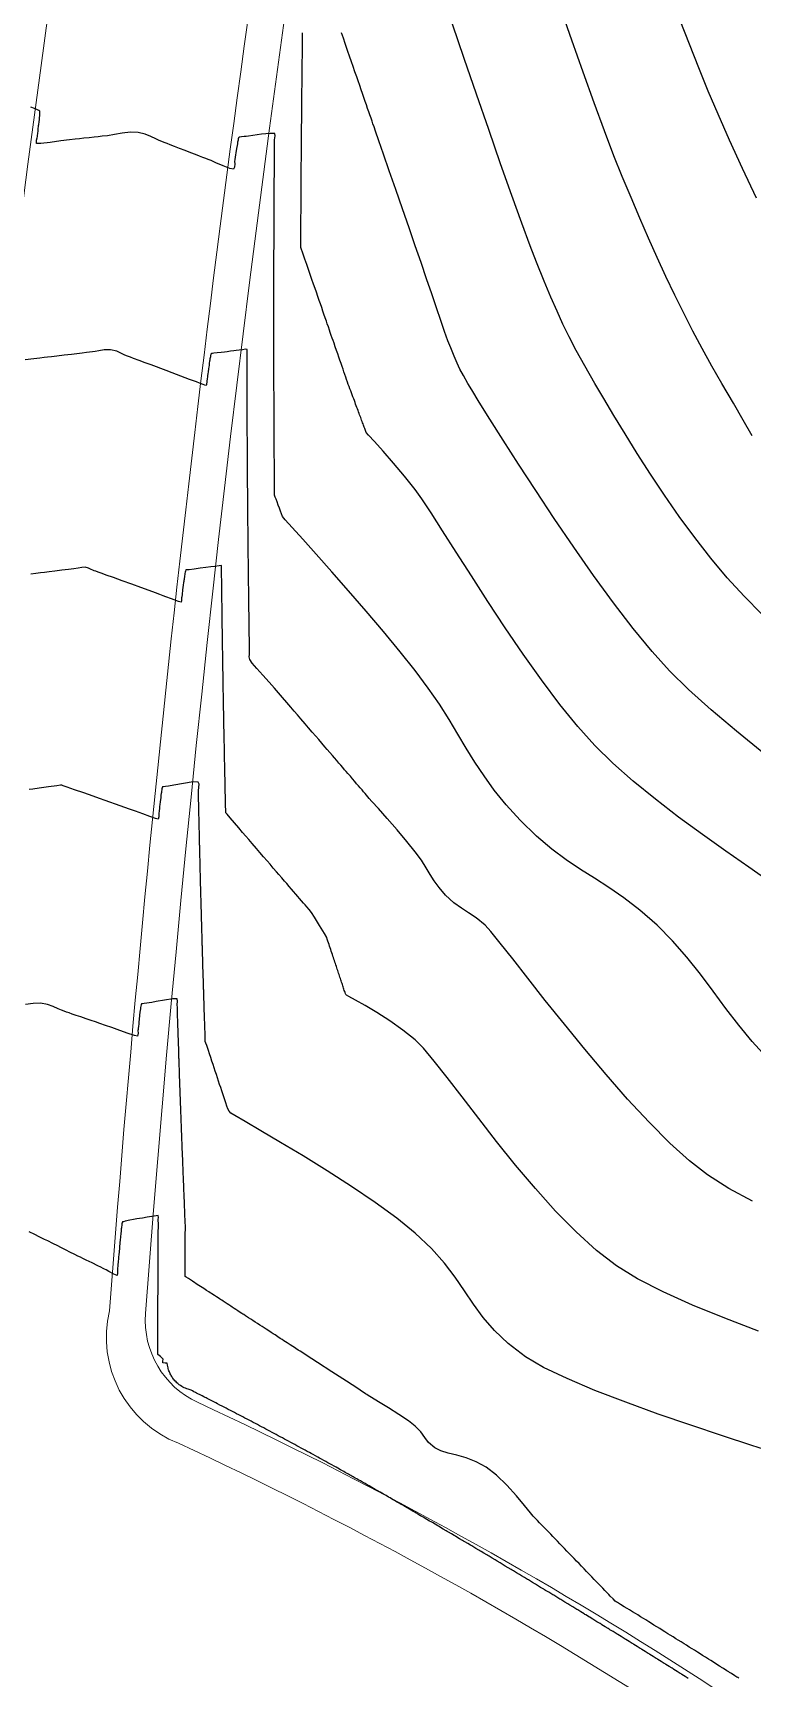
# Model space of a CAD drawing. Header units: millimetres. Extents: x 340454 to 342791, y 6993867 to 6995092.
# Drawn here: x 341823 to 341862.8, y 6994591.7 to 6994682.8 of the extents above; entities that cross this region are included whole.
import ezdxf

# ---------------------------------------------------------------- set-up
doc = ezdxf.new("R2010")
doc.units = ezdxf.units.MM
doc.header["$LTSCALE"] = 10
for name, color, linetype in [('T-HM-CURVA_INTERMEDIARIA', 45, 'Continuous'), ('T-HM-CURVA_MESTRA', 20, 'Continuous'), ('URB-Calçadas', 2, 'Continuous'), ('URB-Quadras', 3, 'Continuous')]:
    doc.layers.add(name, color=color, linetype=linetype)

msp = doc.modelspace()

# ---------------------------------------------------------------- linework, layer by layer
at = {"layer": 'T-HM-CURVA_INTERMEDIARIA', "color": 45, "linetype": 'Continuous', "lineweight": -3, "flags": 128}
for points, elevation in [([(341862.815, 6994660.488), (341862.315, 6994661.339), (341861.764, 6994662.293), (341861.13, 6994663.383), (341860.579, 6994664.341), (341860.045, 6994665.305), (341859.526, 6994666.279), (341859.02, 6994667.267), (341858.523, 6994668.271), (341858.034, 6994669.295), (341857.549, 6994670.344), (341857.067, 6994671.419), (341856.584, 6994672.524), (341856.098, 6994673.664), (341855.607, 6994674.84), (341855.149, 6994675.985), (341854.625, 6994677.361), (341854.05, 6994678.919), (341853.441, 6994680.607), (341852.815, 6994682.375), (341852.188, 6994684.174)], 701), ([(341863.796, 6994635.778), (341862.613, 6994636.598), (341861.351, 6994637.48), (341860.047, 6994638.41), (341858.734, 6994639.376), (341857.448, 6994640.364), (341856.223, 6994641.362), (341855.094, 6994642.354), (341854.095, 6994643.329), (341853.147, 6994644.388), (341852.157, 6994645.614), (341851.146, 6994646.963), (341850.13, 6994648.392), (341849.13, 6994649.857), (341848.165, 6994651.316), (341847.253, 6994652.725), (341846.412, 6994654.041), (341845.663, 6994655.221), (341845.023, 6994656.221), (341844.512, 6994656.998), (341844.149, 6994657.51), (341843.555, 6994658.247), (341842.943, 6994658.97), (341842.37, 6994659.625), (341841.89, 6994660.161), (341841.559, 6994660.523), (341841.433, 6994660.661), (341841.411, 6994660.716), (341841.391, 6994660.772), (341841.369, 6994660.83), (341841.347, 6994660.889), (341841.324, 6994660.95), (341841.301, 6994661.012), (341841.278, 6994661.075), (341841.254, 6994661.14), (341841.229, 6994661.207), (341841.204, 6994661.275), (341841.178, 6994661.344), (341841.151, 6994661.416), (341841.124, 6994661.488), (341841.096, 6994661.564), (341841.068, 6994661.64), (341841.038, 6994661.719), (341841.008, 6994661.8), (341840.977, 6994661.883), (341840.946, 6994661.968), (341840.913, 6994662.056), (341840.88, 6994662.145), (341840.845, 6994662.238), (341840.81, 6994662.332), (341840.773, 6994662.431), (341840.736, 6994662.531), (341840.697, 6994662.635), (341840.658, 6994662.741), (341840.617, 6994662.852), (341840.575, 6994662.964), (341840.531, 6994663.083), (341840.486, 6994663.202), (341840.439, 6994663.329), (341840.394, 6994663.456), (341840.347, 6994663.592), (341840.3, 6994663.727), (341840.25, 6994663.872), (341840.2, 6994664.016), (341840.146, 6994664.171), (341840.092, 6994664.325), (341840.035, 6994664.491), (341839.977, 6994664.659), (341839.916, 6994664.835), (341839.853, 6994665.016), (341839.787, 6994665.205), (341839.72, 6994665.4), (341839.649, 6994665.604), (341839.598, 6994665.753), (341839.554, 6994665.879), (341839.499, 6994666.037), (341839.443, 6994666.198), (341839.396, 6994666.335), (341839.336, 6994666.507), (341839.276, 6994666.682), (341839.224, 6994666.831), (341839.159, 6994667.019), (341839.092, 6994667.21), (341839.035, 6994667.374), (341838.964, 6994667.58), (341838.891, 6994667.79), (341838.829, 6994667.971), (341838.75, 6994668.197), (341838.67, 6994668.428), (341838.601, 6994668.629), (341838.514, 6994668.879), (341838.425, 6994669.135), (341838.348, 6994669.358), (341838.251, 6994669.637), (341838.137, 6994669.965), (341838.036, 6994670.257), (341837.957, 6994670.484), (341837.895, 6994670.655), (341837.842, 6994670.794), (341837.812, 6994670.903), (341837.807, 6994671.035), (341837.813, 6994671.169), (341837.814, 6994671.29), (341837.814, 6994671.456), (341837.815, 6994671.657), (341837.816, 6994671.832), (341837.816, 6994671.971), (341837.817, 6994672.146), (341837.818, 6994672.32), (341837.819, 6994672.459), (341837.819, 6994672.634), (341837.82, 6994672.856), (341837.821, 6994673.042), (341837.822, 6994673.122), (341837.822, 6994673.175), (341837.823, 6994673.288), (341837.824, 6994673.495), (341837.824, 6994673.61), (341837.825, 6994673.675), (341837.826, 6994673.885), (341837.827, 6994674.098), (341837.828, 6994674.175), (341837.829, 6994674.379), (341837.83, 6994674.585), (341837.831, 6994674.675), (341837.832, 6994674.873), (341837.834, 6994675.073), (341837.834, 6994675.124), (341837.834, 6994675.175), (341837.836, 6994675.367), (341837.837, 6994675.561), (341837.837, 6994675.618), (341837.838, 6994675.675), (341837.839, 6994675.86), (341837.841, 6994676.048), (341837.841, 6994676.112), (341837.842, 6994676.175), (341837.843, 6994676.354), (341837.844, 6994676.536), (341837.845, 6994676.605), (341837.846, 6994676.675), (341837.847, 6994676.847), (341837.849, 6994677.023), (341837.849, 6994677.099), (341837.85, 6994677.175), (341837.851, 6994677.341), (341837.853, 6994677.511), (341837.853, 6994677.593), (341837.854, 6994677.675), (341837.856, 6994677.834), (341837.857, 6994677.998), (341837.858, 6994678.087), (341837.859, 6994678.175), (341837.86, 6994678.328), (341837.862, 6994678.485), (341837.863, 6994678.58), (341837.864, 6994678.675), (341837.865, 6994678.821), (341837.867, 6994678.972), (341837.868, 6994679.074), (341837.869, 6994679.176), (341837.87, 6994679.315), (341837.872, 6994679.459), (341837.873, 6994679.568), (341837.874, 6994679.676), (341837.875, 6994679.808), (341837.877, 6994679.946), (341837.878, 6994680.061), (341837.879, 6994680.176), (341837.881, 6994680.301), (341837.882, 6994680.433), (341837.884, 6994680.555), (341837.885, 6994680.676), (341837.887, 6994680.798), (341837.888, 6994680.92), (341837.89, 6994681.051), (341837.891, 6994681.177), (341837.892, 6994681.292), (341837.894, 6994681.407), (341837.895, 6994681.545), (341837.897, 6994681.677), (341837.898, 6994681.785), (341837.9, 6994681.893), (341837.902, 6994682.038), (341837.903, 6994682.177), (341837.905, 6994682.279), (341837.906, 6994682.38), (341837.908, 6994682.543), (341837.91, 6994682.678), (341837.911, 6994682.734), (341837.911, 6994682.791)], 704), ([(341863.459, 6994642.898), (341861.939, 6994644.124), (341860.529, 6994645.313), (341859.276, 6994646.436), (341858.229, 6994647.463), (341857.259, 6994648.542), (341856.218, 6994649.814), (341855.133, 6994651.232), (341854.026, 6994652.75), (341852.921, 6994654.322), (341851.843, 6994655.904), (341850.816, 6994657.449), (341849.863, 6994658.911), (341849.009, 6994660.245), (341848.279, 6994661.405), (341847.694, 6994662.345), (341847.281, 6994663.019), (341847.063, 6994663.383), (341846.812, 6994663.821), (341846.625, 6994664.177), (341846.468, 6994664.51), (341846.309, 6994664.881), (341846.115, 6994665.349), (341845.96, 6994665.745), (341845.774, 6994666.255), (341845.56, 6994666.867), (341845.32, 6994667.566), (341845.056, 6994668.341), (341844.772, 6994669.179), (341844.468, 6994670.068), (341844.149, 6994670.993), (341843.804, 6994671.987), (341843.435, 6994673.049), (341843.063, 6994674.122), (341842.709, 6994675.146), (341842.391, 6994676.062), (341842.131, 6994676.812), (341841.949, 6994677.338), (341841.865, 6994677.58), (341841.805, 6994677.754), (341841.757, 6994677.893), (341841.697, 6994678.067), (341841.633, 6994678.249), (341841.579, 6994678.407), (341841.51, 6994678.605), (341841.44, 6994678.807), (341841.379, 6994678.984), (341841.302, 6994679.204), (341841.224, 6994679.43), (341841.156, 6994679.628), (341841.07, 6994679.875), (341840.982, 6994680.129), (341840.904, 6994680.353), (341840.807, 6994680.633), (341840.707, 6994680.921), (341840.619, 6994681.176), (341840.508, 6994681.494), (341840.42, 6994681.749), (341840.344, 6994681.968), (341840.265, 6994682.198), (341840.165, 6994682.484), (341840.06, 6994682.789)], 703), ([(341863.339, 6994650.599), (341862.363, 6994651.597), (341861.428, 6994652.621), (341860.515, 6994653.712), (341859.628, 6994654.849), (341858.772, 6994656.016), (341857.952, 6994657.192), (341857.175, 6994658.358), (341856.444, 6994659.496), (341855.766, 6994660.586), (341855.145, 6994661.61), (341854.587, 6994662.548), (341854.096, 6994663.383), (341853.53, 6994664.362), (341853.065, 6994665.202), (341852.672, 6994665.951), (341852.326, 6994666.661), (341852, 6994667.38), (341851.664, 6994668.158), (341851.294, 6994669.047), (341850.861, 6994670.095), (341850.507, 6994670.998), (341850.043, 6994672.253), (341849.492, 6994673.791), (341848.875, 6994675.54), (341848.217, 6994677.433), (341847.539, 6994679.399), (341846.865, 6994681.369), (341846.216, 6994683.272)], 702), ([(341862.817, 6994618.118), (341861.517, 6994618.818), (341860.33, 6994619.564), (341859.331, 6994620.337), (341858.244, 6994621.326), (341857.095, 6994622.484), (341855.911, 6994623.767), (341854.718, 6994625.129), (341853.543, 6994626.523), (341852.411, 6994627.905), (341851.35, 6994629.229), (341850.385, 6994630.45), (341849.542, 6994631.521), (341848.849, 6994632.397), (341848.332, 6994633.033), (341848.016, 6994633.383), (341847.526, 6994633.792), (341847.101, 6994634.08), (341846.702, 6994634.332), (341846.291, 6994634.631), (341845.828, 6994635.061), (341845.468, 6994635.471), (341845.197, 6994635.843), (341844.973, 6994636.202), (341844.752, 6994636.574), (341844.492, 6994636.983), (341844.149, 6994637.454), (341843.687, 6994638.025), (341843.145, 6994638.664), (341842.594, 6994639.297), (341842.105, 6994639.849), (341841.75, 6994640.245), (341841.601, 6994640.412), (341841.526, 6994640.499), (341841.451, 6994640.586), (341841.372, 6994640.677), (341841.286, 6994640.777), (341841.2, 6994640.878), (341841.104, 6994640.989), (341841.008, 6994641.1), (341840.901, 6994641.224), (341840.794, 6994641.348), (341840.675, 6994641.487), (341840.552, 6994641.63), (341840.419, 6994641.783), (341840.323, 6994641.895), (341840.237, 6994641.995), (341840.13, 6994642.119), (341840.02, 6994642.247), (341839.922, 6994642.361), (341839.799, 6994642.503), (341839.673, 6994642.65), (341839.559, 6994642.782), (341839.417, 6994642.946), (341839.27, 6994643.117), (341839.137, 6994643.271), (341838.971, 6994643.464), (341838.798, 6994643.665), (341838.64, 6994643.848), (341838.443, 6994644.077), (341838.237, 6994644.316), (341838.046, 6994644.538), (341837.808, 6994644.814), (341837.616, 6994645.036), (341837.443, 6994645.237), (341837.258, 6994645.452), (341837.031, 6994645.716), (341836.794, 6994645.991), (341836.576, 6994646.244), (341836.343, 6994646.515), (341836.056, 6994646.847), (341835.714, 6994647.231), (341835.379, 6994647.598), (341835.112, 6994647.903), (341834.977, 6994648.1), (341834.947, 6994648.246), (341834.959, 6994648.375), (341834.97, 6994648.537), (341834.968, 6994648.703), (341834.966, 6994648.851), (341834.963, 6994649.036), (341834.959, 6994649.264), (341834.957, 6994649.454), (341834.955, 6994649.536), (341834.955, 6994649.595), (341834.953, 6994649.71), (341834.95, 6994649.919), (341834.948, 6994650.036), (341834.947, 6994650.114), (341834.944, 6994650.324), (341834.941, 6994650.536), (341834.94, 6994650.633), (341834.937, 6994650.833), (341834.934, 6994651.036), (341834.934, 6994651.094), (341834.933, 6994651.152), (341834.93, 6994651.342), (341834.928, 6994651.536), (341834.927, 6994651.603), (341834.926, 6994651.67), (341834.924, 6994651.851), (341834.922, 6994652.036), (341834.921, 6994652.112), (341834.92, 6994652.188), (341834.918, 6994652.359), (341834.915, 6994652.536), (341834.914, 6994652.621), (341834.913, 6994652.706), (341834.911, 6994652.868), (341834.909, 6994653.036), (341834.908, 6994653.129), (341834.907, 6994653.223), (341834.906, 6994653.376), (341834.904, 6994653.536), (341834.903, 6994653.638), (341834.902, 6994653.739), (341834.9, 6994653.884), (341834.898, 6994654.036), (341834.897, 6994654.146), (341834.896, 6994654.256), (341834.894, 6994654.393), (341834.893, 6994654.536), (341834.892, 6994654.654), (341834.891, 6994654.772), (341834.889, 6994654.901), (341834.888, 6994655.037), (341834.887, 6994655.163), (341834.885, 6994655.288), (341834.884, 6994655.416), (341834.883, 6994655.537), (341834.882, 6994655.654), (341834.881, 6994655.772), (341834.879, 6994655.907), (341834.878, 6994656.037), (341834.877, 6994656.149), (341834.876, 6994656.261), (341834.875, 6994656.401), (341834.874, 6994656.537), (341834.873, 6994656.643), (341834.872, 6994656.749), (341834.871, 6994656.896), (341834.87, 6994657.038), (341834.869, 6994657.138), (341834.868, 6994657.238), (341834.867, 6994657.39), (341834.866, 6994657.538), (341834.865, 6994657.632), (341834.864, 6994657.727), (341834.863, 6994657.885), (341834.862, 6994658.038), (341834.861, 6994658.127), (341834.86, 6994658.215), (341834.859, 6994658.379), (341834.858, 6994658.539), (341834.857, 6994658.621), (341834.857, 6994658.704), (341834.856, 6994658.873), (341834.855, 6994659.039), (341834.854, 6994659.116), (341834.854, 6994659.192), (341834.853, 6994659.368), (341834.851, 6994659.539), (341834.851, 6994659.61), (341834.851, 6994659.681), (341834.85, 6994659.862), (341834.848, 6994660.04), (341834.848, 6994660.104), (341834.848, 6994660.169), (341834.847, 6994660.356), (341834.846, 6994660.54), (341834.845, 6994660.599), (341834.845, 6994660.657), (341834.844, 6994660.85), (341834.843, 6994661.041), (341834.843, 6994661.093), (341834.843, 6994661.146), (341834.842, 6994661.345), (341834.841, 6994661.541), (341834.84, 6994661.634), (341834.839, 6994661.839), (341834.839, 6994662.042), (341834.838, 6994662.122), (341834.837, 6994662.333), (341834.837, 6994662.543), (341834.836, 6994662.611), (341834.836, 6994662.725), (341834.835, 6994662.931), (341834.835, 6994663.043), (341834.835, 6994663.099), (341834.835, 6994663.172), (341834.834, 6994663.342), (341834.833, 6994663.544), (341834.833, 6994663.712), (341834.833, 6994663.86), (341834.832, 6994664.044), (341834.832, 6994664.224), (341834.831, 6994664.366), (341834.831, 6994664.545), (341834.831, 6994664.76), (341834.83, 6994664.937), (341834.83, 6994665.046), (341834.842, 6994665.168), (341834.83, 6994665.263), (341834.746, 6994665.268), (341834.586, 6994665.242), (341834.394, 6994665.213), (341834.231, 6994665.195), (341834.091, 6994665.178), (341833.915, 6994665.158), (341833.732, 6994665.137), (341833.573, 6994665.119), (341833.389, 6994665.098), (341833.17, 6994665.073), (341832.987, 6994665.051), (341832.909, 6994665.042), (341832.855, 6994665.045), (341832.833, 6994664.998), (341832.812, 6994664.916), (341832.799, 6994664.854), (341832.788, 6994664.795), (341832.777, 6994664.733), (341832.767, 6994664.671), (341832.758, 6994664.61), (341832.741, 6994664.494), (341832.725, 6994664.376), (341832.715, 6994664.303), (341832.698, 6994664.18), (341832.675, 6994664.018), (341832.659, 6994663.903), (341832.646, 6994663.81), (341832.636, 6994663.735), (341832.626, 6994663.66), (341832.601, 6994663.478), (341832.578, 6994663.317), (341832.57, 6994663.259), (341832.488, 6994663.289), (341832.403, 6994663.322), (341832.34, 6994663.346), (341832.279, 6994663.368), (341832.202, 6994663.397), (341832.035, 6994663.46), (341831.647, 6994663.605), (341831.157, 6994663.788), (341830.686, 6994663.964), (341830.353, 6994664.089), (341830.053, 6994664.201), (341829.814, 6994664.29), (341829.513, 6994664.403), (341829.194, 6994664.522), (341828.848, 6994664.653), (341828.548, 6994664.766), (341828.367, 6994664.833), (341828.218, 6994664.889), (341828.069, 6994664.945), (341827.886, 6994665.034), (341827.612, 6994665.158), (341827.271, 6994665.245), (341826.92, 6994665.243), (341826.624, 6994665.189), (341826.425, 6994665.146), (341826.267, 6994665.128), (341826.108, 6994665.109), (341825.936, 6994665.089), (341825.7, 6994665.061), (341825.411, 6994665.027), (341825.1, 6994664.99), (341824.697, 6994664.943), (341824.298, 6994664.896), (341824.001, 6994664.861), (341823.772, 6994664.834), (341823.59, 6994664.813), (341823.361, 6994664.786), (341823.023, 6994664.746), (341822.551, 6994664.689)], 706), ([(341863.155, 6994610.916), (341861.289, 6994611.628), (341859.511, 6994612.358), (341857.88, 6994613.093), (341856.455, 6994613.821), (341855.295, 6994614.528), (341854.187, 6994615.38), (341853.057, 6994616.406), (341851.923, 6994617.566), (341850.8, 6994618.815), (341849.705, 6994620.114), (341848.652, 6994621.419), (341847.659, 6994622.689), (341846.742, 6994623.881), (341845.916, 6994624.954), (341845.198, 6994625.866), (341844.603, 6994626.573), (341844.149, 6994627.036), (341843.461, 6994627.582), (341842.733, 6994628.093), (341842.017, 6994628.552), (341841.367, 6994628.94), (341840.836, 6994629.241), (341840.476, 6994629.436), (341840.341, 6994629.508), (341840.309, 6994629.552), (341840.28, 6994629.598), (341840.26, 6994629.656), (341840.239, 6994629.719), (341840.219, 6994629.781), (341840.198, 6994629.844), (341840.177, 6994629.907), (341840.155, 6994629.971), (341840.134, 6994630.036), (341840.112, 6994630.102), (341840.09, 6994630.168), (341840.067, 6994630.235), (341840.045, 6994630.303), (341840.022, 6994630.372), (341839.998, 6994630.441), (341839.975, 6994630.512), (341839.951, 6994630.583), (341839.927, 6994630.656), (341839.903, 6994630.729), (341839.878, 6994630.803), (341839.853, 6994630.878), (341839.828, 6994630.954), (341839.802, 6994631.031), (341839.776, 6994631.109), (341839.75, 6994631.188), (341839.723, 6994631.268), (341839.696, 6994631.349), (341839.668, 6994631.431), (341839.641, 6994631.514), (341839.612, 6994631.599), (341839.584, 6994631.684), (341839.555, 6994631.771), (341839.526, 6994631.859), (341839.496, 6994631.949), (341839.466, 6994632.039), (341839.435, 6994632.131), (341839.404, 6994632.224), (341839.372, 6994632.319), (341839.34, 6994632.415), (341839.308, 6994632.512), (341839.277, 6994632.612), (341839.241, 6994632.712), (341839.114, 6994632.931), (341838.851, 6994633.372), (341838.572, 6994633.829), (341838.4, 6994634.099), (341838.275, 6994634.253), (341838.14, 6994634.401), (341838.042, 6994634.515), (341837.957, 6994634.614), (341837.851, 6994634.737), (341837.742, 6994634.863), (341837.647, 6994634.974), (341837.528, 6994635.112), (341837.406, 6994635.253), (341837.299, 6994635.377), (341837.165, 6994635.533), (341837.028, 6994635.692), (341836.906, 6994635.833), (341836.755, 6994636.009), (341836.598, 6994636.191), (341836.459, 6994636.352), (341836.286, 6994636.553), (341836.107, 6994636.761), (341835.946, 6994636.947), (341835.746, 6994637.18), (341835.538, 6994637.421), (341835.351, 6994637.638), (341835.117, 6994637.91), (341834.928, 6994638.129), (341834.762, 6994638.322), (341834.587, 6994638.525), (341834.375, 6994638.771), (341834.127, 6994639.058), (341833.895, 6994639.327), (341833.722, 6994639.527), (341833.653, 6994639.61), (341833.651, 6994639.696), (341833.649, 6994639.781), (341833.644, 6994639.97), (341833.639, 6994640.196), (341833.634, 6994640.423), (341833.63, 6994640.614), (341833.628, 6994640.696), (341833.627, 6994640.752), (341833.625, 6994640.867), (341833.62, 6994641.078), (341833.617, 6994641.196), (341833.616, 6994641.276), (341833.611, 6994641.484), (341833.607, 6994641.696), (341833.606, 6994641.748), (341833.605, 6994641.8), (341833.6, 6994641.995), (341833.596, 6994642.196), (341833.595, 6994642.26), (341833.594, 6994642.323), (341833.59, 6994642.506), (341833.586, 6994642.696), (341833.584, 6994642.771), (341833.583, 6994642.846), (341833.58, 6994643.017), (341833.576, 6994643.196), (341833.574, 6994643.282), (341833.573, 6994643.368), (341833.569, 6994643.528), (341833.566, 6994643.696), (341833.564, 6994643.793), (341833.562, 6994643.889), (341833.56, 6994644.039), (341833.556, 6994644.196), (341833.554, 6994644.303), (341833.552, 6994644.41), (341833.55, 6994644.549), (341833.547, 6994644.697), (341833.545, 6994644.814), (341833.543, 6994644.931), (341833.54, 6994645.059), (341833.538, 6994645.197), (341833.536, 6994645.326), (341833.533, 6994645.451), (341833.531, 6994645.574), (341833.529, 6994645.697), (341833.526, 6994645.838), (341833.524, 6994645.97), (341833.522, 6994646.084), (341833.52, 6994646.197), (341833.517, 6994646.347), (341833.515, 6994646.489), (341833.513, 6994646.593), (341833.511, 6994646.698), (341833.509, 6994646.856), (341833.506, 6994647.008), (341833.505, 6994647.103), (341833.503, 6994647.198), (341833.5, 6994647.365), (341833.498, 6994647.526), (341833.496, 6994647.612), (341833.495, 6994647.698), (341833.492, 6994647.874), (341833.489, 6994648.044), (341833.488, 6994648.121), (341833.487, 6994648.199), (341833.484, 6994648.382), (341833.481, 6994648.561), (341833.48, 6994648.63), (341833.479, 6994648.699), (341833.476, 6994648.891), (341833.474, 6994649.078), (341833.473, 6994649.139), (341833.472, 6994649.2), (341833.469, 6994649.399), (341833.466, 6994649.595), (341833.465, 6994649.647), (341833.464, 6994649.7), (341833.461, 6994649.907), (341833.458, 6994650.111), (341833.457, 6994650.201), (341833.454, 6994650.415), (341833.451, 6994650.627), (341833.45, 6994650.701), (341833.449, 6994650.818), (341833.446, 6994651.028), (341833.444, 6994651.143), (341833.444, 6994651.202), (341833.443, 6994651.277), (341833.44, 6994651.451), (341833.438, 6994651.658), (341833.435, 6994651.831), (341833.434, 6994651.983), (341833.431, 6994652.173), (341833.429, 6994652.357), (341833.427, 6994652.503), (341833.425, 6994652.687), (341833.422, 6994652.92), (341833.42, 6994653.114), (341833.419, 6994653.202), (341833.418, 6994653.294), (341833.29, 6994653.28), (341833.04, 6994653.247), (341832.83, 6994653.221), (341832.551, 6994653.186), (341832.234, 6994653.146), (341831.899, 6994653.104), (341831.619, 6994653.069), (341831.499, 6994653.054), (341831.448, 6994653.057), (341831.419, 6994652.989), (341831.404, 6994652.931), (341831.389, 6994652.856), (341831.379, 6994652.796), (341831.369, 6994652.737), (341831.361, 6994652.681), (341831.347, 6994652.583), (341831.341, 6994652.531), (341831.334, 6994652.478), (341831.326, 6994652.417), (341831.318, 6994652.351), (341831.299, 6994652.204), (341831.265, 6994651.945), (341831.233, 6994651.695), (341831.216, 6994651.561), (341831.209, 6994651.506), (341831.202, 6994651.451), (341831.199, 6994651.359), (341831.179, 6994651.268), (341831.041, 6994651.307), (341830.8, 6994651.399), (341830.641, 6994651.462), (341830.54, 6994651.499), (341830.439, 6994651.536), (341830.342, 6994651.571), (341830.186, 6994651.628), (341829.996, 6994651.697), (341829.767, 6994651.78), (341829.405, 6994651.911), (341828.95, 6994652.076), (341828.446, 6994652.259), (341827.921, 6994652.45), (341827.428, 6994652.629), (341827.033, 6994652.773), (341826.807, 6994652.855), (341826.585, 6994652.936), (341826.452, 6994652.984), (341826.372, 6994653.014), (341826.291, 6994653.043), (341826.206, 6994653.085), (341826.051, 6994653.153), (341825.86, 6994653.2), (341825.672, 6994653.197), (341825.476, 6994653.162), (341825.235, 6994653.121), (341824.951, 6994653.085), (341824.574, 6994653.037), (341824.187, 6994652.988), (341823.875, 6994652.948), (341823.608, 6994652.914), (341823.397, 6994652.886), (341823.13, 6994652.852), (341822.857, 6994652.817)], 707), ([(341864.2, 6994604.137), (341862.787, 6994604.591), (341861.167, 6994605.118), (341859.413, 6994605.704), (341857.6, 6994606.33), (341855.803, 6994606.98), (341854.096, 6994607.638), (341852.553, 6994608.287), (341851.249, 6994608.911), (341850.259, 6994609.493), (341849.298, 6994610.227), (341848.534, 6994610.953), (341847.913, 6994611.678), (341847.38, 6994612.407), (341846.883, 6994613.148), (341846.365, 6994613.906), (341845.773, 6994614.688), (341845.052, 6994615.5), (341844.149, 6994616.349), (341843.127, 6994617.167), (341841.927, 6994618.034), (341840.617, 6994618.918), (341839.262, 6994619.79), (341837.93, 6994620.616), (341836.687, 6994621.367), (341835.599, 6994622.011), (341834.732, 6994622.516), (341834.154, 6994622.851), (341833.931, 6994622.985), (341833.837, 6994623.096), (341833.765, 6994623.225), (341833.71, 6994623.372), (341833.656, 6994623.552), (341833.601, 6994623.718), (341833.545, 6994623.886), (341833.488, 6994624.055), (341833.431, 6994624.228), (341833.373, 6994624.401), (341833.314, 6994624.578), (341833.255, 6994624.755), (341833.195, 6994624.936), (341833.134, 6994625.118), (341833.073, 6994625.303), (341833.01, 6994625.489), (341832.947, 6994625.679), (341832.883, 6994625.87), (341832.819, 6994626.064), (341832.753, 6994626.26), (341832.687, 6994626.459), (341832.599, 6994626.723), (341832.552, 6994626.864), (341832.52, 6994626.959), (341832.515, 6994627.09), (341832.508, 6994627.337), (341832.503, 6994627.491), (341832.498, 6994627.641), (341832.492, 6994627.828), (341832.486, 6994628.004), (341832.481, 6994628.143), (341832.476, 6994628.319), (341832.47, 6994628.494), (341832.465, 6994628.633), (341832.46, 6994628.809), (341832.454, 6994628.984), (341832.45, 6994629.123), (341832.444, 6994629.299), (341832.437, 6994629.521), (341832.431, 6994629.708), (341832.429, 6994629.788), (341832.427, 6994629.843), (341832.424, 6994629.956), (341832.417, 6994630.163), (341832.414, 6994630.278), (341832.412, 6994630.343), (341832.405, 6994630.554), (341832.399, 6994630.766), (341832.397, 6994630.843), (341832.39, 6994631.048), (341832.384, 6994631.255), (341832.382, 6994631.343), (341832.376, 6994631.542), (341832.37, 6994631.743), (341832.368, 6994631.793), (341832.367, 6994631.843), (341832.361, 6994632.035), (341832.355, 6994632.23), (341832.354, 6994632.287), (341832.352, 6994632.343), (341832.347, 6994632.529), (341832.341, 6994632.717), (341832.34, 6994632.78), (341832.338, 6994632.843), (341832.333, 6994633.022), (341832.328, 6994633.204), (341832.326, 6994633.274), (341832.324, 6994633.343), (341832.322, 6994633.417), (341832.319, 6994633.495), (341832.315, 6994633.665), (341832.31, 6994633.843), (341832.307, 6994633.933), (341832.305, 6994634.022), (341832.3, 6994634.177), (341832.296, 6994634.343), (341832.293, 6994634.447), (341832.29, 6994634.551), (341832.286, 6994634.691), (341832.282, 6994634.844), (341832.279, 6994634.961), (341832.276, 6994635.079), (341832.273, 6994635.205), (341832.269, 6994635.344), (341832.265, 6994635.48), (341832.262, 6994635.605), (341832.259, 6994635.725), (341832.256, 6994635.844), (341832.252, 6994635.993), (341832.248, 6994636.131), (341832.246, 6994636.238), (341832.243, 6994636.344), (341832.239, 6994636.505), (341832.235, 6994636.656), (341832.233, 6994636.75), (341832.23, 6994636.845), (341832.226, 6994637.017), (341832.222, 6994637.18), (341832.22, 6994637.263), (341832.218, 6994637.345), (341832.213, 6994637.528), (341832.209, 6994637.704), (341832.207, 6994637.775), (341832.205, 6994637.846), (341832.201, 6994638.039), (341832.196, 6994638.227), (341832.195, 6994638.286), (341832.193, 6994638.346), (341832.189, 6994638.55), (341832.184, 6994638.749), (341832.181, 6994638.846), (341832.177, 6994639.06), (341832.172, 6994639.27), (341832.17, 6994639.347), (341832.167, 6994639.465), (341832.162, 6994639.676), (341832.16, 6994639.791), (341832.158, 6994639.847), (341832.157, 6994639.924), (341832.153, 6994640.101), (341832.148, 6994640.312), (341832.144, 6994640.49), (341832.14, 6994640.648), (341832.136, 6994640.831), (341832.156, 6994641.03), (341832.176, 6994641.193), (341832.126, 6994641.311), (341831.838, 6994641.317), (341831.303, 6994641.24), (341830.768, 6994641.143), (341830.484, 6994641.089), (341830.31, 6994641.066), (341830.21, 6994641.052), (341830.154, 6994641.051), (341830.13, 6994640.987), (341830.118, 6994640.938), (341830.107, 6994640.878), (341830.095, 6994640.812), (341830.084, 6994640.737), (341830.075, 6994640.678), (341830.063, 6994640.584), (341830.049, 6994640.459), (341830.021, 6994640.227), (341830.002, 6994640.066), (341829.989, 6994639.957), (341829.976, 6994639.847), (341829.961, 6994639.723), (341829.944, 6994639.572), (341829.947, 6994639.395), (341829.907, 6994639.263), (341829.752, 6994639.289), (341829.441, 6994639.401), (341829.05, 6994639.554), (341828.655, 6994639.702), (341828.328, 6994639.817), (341828.06, 6994639.911), (341827.812, 6994639.998), (341827.541, 6994640.093), (341827.224, 6994640.205), (341826.972, 6994640.294), (341826.655, 6994640.406), (341826.301, 6994640.531), (341825.799, 6994640.708), (341825.28, 6994640.891), (341824.872, 6994641.035), (341824.705, 6994641.094), (341824.654, 6994641.112), (341824.57, 6994641.142), (341824.505, 6994641.133), (341824.301, 6994641.105), (341823.838, 6994641.041), (341823.326, 6994640.971), (341822.976, 6994640.923), (341822.762, 6994640.893)], 708), ([(341862.072, 6994591.699), (341862.006, 6994591.741), (341861.959, 6994591.771), (341861.855, 6994591.837), (341861.664, 6994591.957), (341861.56, 6994592.023), (341861.515, 6994592.052), (341861.41, 6994592.118), (341861.218, 6994592.239), (341861.113, 6994592.305), (341861.07, 6994592.332), (341861.004, 6994592.374), (341860.85, 6994592.471), (341860.665, 6994592.587), (341860.514, 6994592.683), (341860.382, 6994592.765), (341860.218, 6994592.869), (341860.058, 6994592.969), (341859.93, 6994593.049), (341859.77, 6994593.15), (341859.61, 6994593.25), (341859.482, 6994593.33), (341859.322, 6994593.43), (341859.161, 6994593.531), (341859.034, 6994593.61), (341858.873, 6994593.711), (341858.713, 6994593.811), (341858.585, 6994593.891), (341858.424, 6994593.991), (341858.264, 6994594.091), (341858.136, 6994594.17), (341857.975, 6994594.27), (341857.814, 6994594.37), (341857.687, 6994594.45), (341857.526, 6994594.55), (341857.365, 6994594.65), (341857.237, 6994594.729), (341857.076, 6994594.829), (341856.915, 6994594.928), (341856.787, 6994595.008), (341856.626, 6994595.107), (341856.465, 6994595.207), (341856.337, 6994595.286), (341856.175, 6994595.385), (341856.014, 6994595.485), (341855.886, 6994595.564), (341855.724, 6994595.663), (341855.52, 6994595.789), (341855.348, 6994595.895), (341855.273, 6994595.941), (341855.216, 6994595.976), (341855.099, 6994596.097), (341854.949, 6994596.252), (341854.867, 6994596.338), (341854.791, 6994596.416), (341854.72, 6994596.49), (341854.648, 6994596.564), (341854.534, 6994596.682), (341854.353, 6994596.871), (341854.206, 6994597.022), (341854.062, 6994597.172), (341853.918, 6994597.321), (341853.775, 6994597.469), (341853.634, 6994597.616), (341853.494, 6994597.761), (341853.355, 6994597.905), (341853.217, 6994598.048), (341853.08, 6994598.19), (341852.944, 6994598.33), (341852.81, 6994598.47), (341852.676, 6994598.608), (341852.544, 6994598.745), (341852.413, 6994598.881), (341852.282, 6994599.017), (341852.153, 6994599.15), (341852.025, 6994599.283), (341851.898, 6994599.415), (341851.771, 6994599.546), (341851.647, 6994599.675), (341851.522, 6994599.804), (341851.399, 6994599.932), (341851.277, 6994600.058), (341851.156, 6994600.184), (341851.036, 6994600.308), (341850.917, 6994600.432), (341850.799, 6994600.554), (341850.681, 6994600.676), (341850.528, 6994600.864), (341850.202, 6994601.265), (341849.749, 6994601.798), (341849.213, 6994602.383), (341848.638, 6994602.938), (341848.07, 6994603.383), (341847.516, 6994603.686), (341846.97, 6994603.896), (341846.449, 6994604.044), (341845.972, 6994604.164), (341845.557, 6994604.291), (341845.223, 6994604.457), (341844.889, 6994604.747), (341844.673, 6994605.034), (341844.464, 6994605.335), (341844.149, 6994605.663), (341843.772, 6994605.947), (341843.243, 6994606.301), (341842.66, 6994606.672), (341842.119, 6994607.006), (341841.716, 6994607.251), (341841.547, 6994607.352), (341841.471, 6994607.402), (341841.395, 6994607.452), (341841.313, 6994607.505), (341841.224, 6994607.562), (341840.96, 6994607.734), (341840.333, 6994608.141), (341839.527, 6994608.664), (341838.725, 6994609.185), (341838.107, 6994609.587), (341837.857, 6994609.749), (341837.776, 6994609.802), (341837.671, 6994609.87), (341837.538, 6994609.956), (341837.452, 6994610.012), (341837.365, 6994610.068), (341837.213, 6994610.167), (341837.056, 6994610.269), (341836.965, 6994610.328), (341836.873, 6994610.388), (341836.777, 6994610.45), (341836.671, 6994610.519), (341836.529, 6994610.611), (341836.382, 6994610.707), (341836.274, 6994610.777), (341836.167, 6994610.847), (341836.032, 6994610.934), (341835.891, 6994611.026), (341835.776, 6994611.1), (341835.662, 6994611.174), (341835.536, 6994611.256), (341835.401, 6994611.344), (341835.279, 6994611.423), (341835.157, 6994611.502), (341835.035, 6994611.581), (341834.913, 6994611.66), (341834.754, 6994611.764), (341834.652, 6994611.83), (341834.597, 6994611.866), (341834.543, 6994611.901), (341834.455, 6994611.958), (341834.327, 6994612.041), (341834.212, 6994612.116), (341834.113, 6994612.18), (341834.011, 6994612.246), (341833.932, 6994612.298), (341833.873, 6994612.336), (341833.814, 6994612.375), (341833.732, 6994612.428), (341833.624, 6994612.497), (341833.515, 6994612.568), (341833.429, 6994612.624), (341833.365, 6994612.666), (341833.3, 6994612.708), (341833.226, 6994612.757), (341833.14, 6994612.812), (341833.03, 6994612.883), (341832.928, 6994612.95), (341832.858, 6994612.995), (341832.788, 6994613.04), (341832.717, 6994613.087), (341832.587, 6994613.171), (341832.43, 6994613.273), (341832.248, 6994613.391), (341832.076, 6994613.503), (341831.996, 6994613.555), (341831.936, 6994613.594), (341831.81, 6994613.676), (341831.58, 6994613.825), (341831.455, 6994613.907), (341831.399, 6994613.942), (341831.4, 6994613.993), (341831.4, 6994614.074), (341831.401, 6994614.264), (341831.402, 6994614.49), (341831.403, 6994614.669), (341831.403, 6994614.81), (341831.404, 6994614.988), (341831.405, 6994615.187), (341831.406, 6994615.349), (341831.407, 6994615.486), (341831.408, 6994615.67), (341831.409, 6994615.795), (341831.409, 6994615.906), (341831.41, 6994615.983), (341831.41, 6994616.034), (341831.411, 6994616.147), (341831.412, 6994616.293), (341831.412, 6994616.403), (341831.413, 6994616.481), (341831.413, 6994616.543), (341831.414, 6994616.651), (341831.415, 6994616.79), (341831.411, 6994616.895), (341831.407, 6994616.979), (341831.404, 6994617.04), (341831.402, 6994617.1), (341831.394, 6994617.287), (341831.386, 6994617.479), (341831.383, 6994617.548), (341831.38, 6994617.618), (341831.373, 6994617.796), (341831.365, 6994617.979), (341831.362, 6994618.057), (341831.359, 6994618.136), (341831.352, 6994618.304), (341831.345, 6994618.479), (341831.341, 6994618.566), (341831.338, 6994618.653), (341831.332, 6994618.813), (341831.325, 6994618.978), (341831.321, 6994619.075), (341831.317, 6994619.171), (341831.311, 6994619.321), (341831.305, 6994619.478), (341831.301, 6994619.583), (341831.297, 6994619.688), (341831.291, 6994619.829), (341831.285, 6994619.978), (341831.281, 6994620.092), (341831.276, 6994620.205), (341831.271, 6994620.338), (341831.266, 6994620.478), (341831.261, 6994620.6), (341831.256, 6994620.722), (341831.251, 6994620.847), (341831.246, 6994620.978), (341831.241, 6994621.112), (341831.236, 6994621.239), (341831.232, 6994621.362), (341831.227, 6994621.478), (341831.223, 6994621.59), (341831.219, 6994621.703), (341831.213, 6994621.843), (341831.208, 6994621.978), (341831.204, 6994622.085), (341831.2, 6994622.191), (341831.195, 6994622.337), (341831.189, 6994622.478), (341831.186, 6994622.579), (341831.182, 6994622.68), (341831.176, 6994622.831), (341831.171, 6994622.978), (341831.167, 6994623.073), (341831.164, 6994623.168), (341831.158, 6994623.325), (341831.153, 6994623.478), (341831.149, 6994623.567), (341831.146, 6994623.656), (341831.14, 6994623.819), (341831.135, 6994623.978), (341831.132, 6994624.061), (341831.129, 6994624.143), (341831.123, 6994624.313), (341831.117, 6994624.478), (341831.114, 6994624.554), (341831.111, 6994624.63), (341831.105, 6994624.806), (341831.099, 6994624.978), (341831.097, 6994625.048), (341831.094, 6994625.117), (341831.088, 6994625.3), (341831.081, 6994625.479), (341831.079, 6994625.541), (341831.077, 6994625.603), (341831.071, 6994625.793), (341831.064, 6994625.979), (341831.062, 6994626.034), (341831.06, 6994626.089), (341831.054, 6994626.286), (341831.047, 6994626.479), (341831.044, 6994626.574), (341831.037, 6994626.778), (341831.03, 6994626.979), (341831.028, 6994627.059), (341831.021, 6994627.271), (341831.014, 6994627.48), (341831.012, 6994627.543), (341831.009, 6994627.616), (341831.004, 6994627.782), (341830.997, 6994627.98), (341830.992, 6994628.147), (341830.987, 6994628.295), (341830.981, 6994628.481), (341830.975, 6994628.676), (341830.97, 6994628.835), (341830.965, 6994628.981), (341830.987, 6994629.181), (341830.954, 6994629.316), (341830.716, 6994629.313), (341830.259, 6994629.243), (341829.798, 6994629.159), (341829.549, 6994629.112), (341829.41, 6994629.092), (341829.283, 6994629.073), (341829.134, 6994629.051), (341829.041, 6994629.038), (341828.985, 6994629.036), (341828.965, 6994628.982), (341828.948, 6994628.909), (341828.935, 6994628.838), (341828.922, 6994628.755), (341828.911, 6994628.671), (341828.901, 6994628.581), (341828.882, 6994628.407), (341828.857, 6994628.176), (341828.843, 6994628.046), (341828.829, 6994627.922), (341828.814, 6994627.78), (341828.803, 6994627.681), (341828.797, 6994627.622), (341828.79, 6994627.562), (341828.799, 6994627.414), (341828.756, 6994627.245), (341828.59, 6994627.275), (341828.239, 6994627.391), (341827.794, 6994627.553), (341827.346, 6994627.718), (341826.989, 6994627.846), (341826.684, 6994627.95), (341826.44, 6994628.034), (341826.206, 6994628.114), (341825.929, 6994628.208), (341825.63, 6994628.31), (341825.369, 6994628.399), (341825.151, 6994628.473), (341824.981, 6994628.531), (341824.827, 6994628.583), (341824.704, 6994628.625), (341824.55, 6994628.677), (341824.363, 6994628.76), (341824.099, 6994628.881), (341823.773, 6994628.998), (341823.4, 6994629.071), (341822.989, 6994629.063), (341822.557, 6994628.993)], 709)]:
    msp.add_lwpolyline(points, dxfattribs=dict(at, elevation=elevation))
at = {"layer": 'T-HM-CURVA_MESTRA', "color": 20, "linetype": 'Continuous', "lineweight": -3, "flags": 128}
for points, elevation in [([(341858.806, 6994683.488), (341859.31, 6994682.179), (341859.826, 6994680.877), (341860.352, 6994679.586), (341860.896, 6994678.311), (341861.539, 6994676.867), (341862.258, 6994675.301), (341863.028, 6994673.66)], 700), ([(341863.584, 6994626.107), (341862.801, 6994626.96), (341862.063, 6994627.857), (341861.353, 6994628.786), (341860.65, 6994629.732), (341859.937, 6994630.679), (341859.193, 6994631.613), (341858.4, 6994632.519), (341857.539, 6994633.383), (341856.58, 6994634.221), (341855.695, 6994634.903), (341854.865, 6994635.477), (341854.07, 6994635.987), (341853.291, 6994636.48), (341852.51, 6994637.002), (341851.708, 6994637.597), (341850.864, 6994638.313), (341849.961, 6994639.195), (341849.184, 6994640.051), (341848.525, 6994640.865), (341847.955, 6994641.65), (341847.448, 6994642.42), (341846.974, 6994643.188), (341846.508, 6994643.968), (341846.02, 6994644.773), (341845.482, 6994645.619), (341844.868, 6994646.517), (341844.149, 6994647.482), (341843.313, 6994648.53), (341842.392, 6994649.642), (341841.427, 6994650.777), (341840.457, 6994651.896), (341839.523, 6994652.958), (341838.666, 6994653.924), (341837.924, 6994654.752), (341837.339, 6994655.404), (341836.95, 6994655.838), (341836.797, 6994656.015), (341836.731, 6994656.16), (341836.681, 6994656.315), (341836.624, 6994656.469), (341836.563, 6994656.633), (341836.491, 6994656.825), (341836.44, 6994656.965), (341836.391, 6994657.087), (341836.357, 6994657.187), (341836.354, 6994657.273), (341836.355, 6994657.36), (341836.355, 6994657.457), (341836.353, 6994657.635), (341836.352, 6994657.849), (341836.35, 6994658.024), (341836.349, 6994658.163), (341836.348, 6994658.338), (341836.347, 6994658.513), (341836.346, 6994658.652), (341836.345, 6994658.827), (341836.343, 6994659.001), (341836.343, 6994659.14), (341836.341, 6994659.315), (341836.34, 6994659.537), (341836.339, 6994659.723), (341836.338, 6994659.804), (341836.338, 6994659.863), (341836.337, 6994659.975), (341836.336, 6994660.179), (341836.336, 6994660.292), (341836.335, 6994660.363), (341836.334, 6994660.571), (341836.333, 6994660.781), (341836.333, 6994660.863), (341836.332, 6994661.065), (341836.331, 6994661.269), (341836.33, 6994661.363), (341836.329, 6994661.559), (341836.328, 6994661.758), (341836.328, 6994661.81), (341836.328, 6994661.863), (341836.327, 6994662.053), (341836.326, 6994662.246), (341836.326, 6994662.304), (341836.326, 6994662.363), (341836.325, 6994662.547), (341836.324, 6994662.735), (341836.324, 6994662.799), (341836.324, 6994662.863), (341836.323, 6994663.041), (341836.323, 6994663.223), (341836.323, 6994663.293), (341836.322, 6994663.363), (341836.322, 6994663.536), (341836.321, 6994663.712), (341836.321, 6994663.787), (341836.321, 6994663.863), (341836.321, 6994664.03), (341836.32, 6994664.2), (341836.32, 6994664.282), (341836.32, 6994664.363), (341836.32, 6994664.524), (341836.319, 6994664.689), (341836.319, 6994664.776), (341836.319, 6994664.863), (341836.319, 6994665.018), (341836.318, 6994665.178), (341836.318, 6994665.27), (341836.318, 6994665.363), (341836.318, 6994665.512), (341836.318, 6994665.666), (341836.318, 6994665.765), (341836.318, 6994665.863), (341836.317, 6994666.007), (341836.317, 6994666.155), (341836.317, 6994666.259), (341836.317, 6994666.363), (341836.317, 6994666.501), (341836.317, 6994666.643), (341836.317, 6994666.753), (341836.317, 6994666.864), (341836.317, 6994666.995), (341836.317, 6994667.132), (341836.317, 6994667.248), (341836.317, 6994667.364), (341836.317, 6994667.489), (341836.317, 6994667.62), (341836.317, 6994667.742), (341836.318, 6994667.864), (341836.318, 6994667.986), (341836.318, 6994668.108), (341836.318, 6994668.239), (341836.318, 6994668.364), (341836.318, 6994668.48), (341836.318, 6994668.596), (341836.319, 6994668.733), (341836.319, 6994668.865), (341836.319, 6994668.974), (341836.319, 6994669.084), (341836.319, 6994669.227), (341836.32, 6994669.365), (341836.32, 6994669.468), (341836.32, 6994669.572), (341836.32, 6994669.721), (341836.321, 6994669.865), (341836.321, 6994669.963), (341836.321, 6994670.06), (341836.322, 6994670.215), (341836.322, 6994670.366), (341836.322, 6994670.457), (341836.323, 6994670.548), (341836.323, 6994670.709), (341836.324, 6994670.866), (341836.324, 6994670.951), (341836.324, 6994671.036), (341836.325, 6994671.203), (341836.325, 6994671.366), (341836.326, 6994671.445), (341836.326, 6994671.523), (341836.327, 6994671.697), (341836.327, 6994671.867), (341836.328, 6994671.939), (341836.328, 6994672.011), (341836.329, 6994672.191), (341836.33, 6994672.367), (341836.33, 6994672.433), (341836.33, 6994672.498), (341836.331, 6994672.685), (341836.332, 6994672.868), (341836.332, 6994672.927), (341836.333, 6994672.986), (341836.334, 6994673.178), (341836.335, 6994673.368), (341836.335, 6994673.421), (341836.335, 6994673.473), (341836.336, 6994673.672), (341836.337, 6994673.869), (341836.338, 6994673.96), (341836.339, 6994674.166), (341836.34, 6994674.369), (341836.341, 6994674.447), (341836.342, 6994674.66), (341836.344, 6994674.87), (341836.344, 6994674.935), (341836.345, 6994675.049), (341836.346, 6994675.257), (341836.347, 6994675.371), (341836.347, 6994675.422), (341836.348, 6994675.495), (341836.349, 6994675.667), (341836.351, 6994675.871), (341836.352, 6994676.04), (341836.353, 6994676.188), (341836.355, 6994676.372), (341836.356, 6994676.567), (341836.357, 6994676.724), (341836.359, 6994676.873), (341836.389, 6994677.077), (341836.362, 6994677.218), (341836.114, 6994677.224), (341835.637, 6994677.17), (341835.159, 6994677.102), (341834.909, 6994677.065), (341834.781, 6994677.052), (341834.663, 6994677.04), (341834.526, 6994677.025), (341834.438, 6994677.016), (341834.387, 6994677.021), (341834.364, 6994676.976), (341834.347, 6994676.916), (341834.331, 6994676.85), (341834.32, 6994676.795), (341834.309, 6994676.738), (341834.293, 6994676.646), (341834.277, 6994676.548), (341834.252, 6994676.377), (341834.218, 6994676.153), (341834.199, 6994676.026), (341834.181, 6994675.903), (341834.163, 6994675.782), (341834.145, 6994675.661), (341834.146, 6994675.529), (341834.142, 6994675.356), (341834.082, 6994675.237), (341833.874, 6994675.275), (341833.501, 6994675.423), (341833.109, 6994675.597), (341832.842, 6994675.714), (341832.676, 6994675.778), (341832.544, 6994675.829), (341832.378, 6994675.893), (341832.199, 6994675.962), (341831.975, 6994676.048), (341831.709, 6994676.151), (341831.403, 6994676.269), (341831.091, 6994676.39), (341830.811, 6994676.498), (341830.577, 6994676.589), (341830.399, 6994676.658), (341830.244, 6994676.718), (341830.12, 6994676.765), (341829.964, 6994676.825), (341829.776, 6994676.917), (341829.511, 6994677.052), (341829.182, 6994677.186), (341828.803, 6994677.275), (341828.377, 6994677.283), (341827.923, 6994677.229), (341827.484, 6994677.152), (341827.102, 6994677.093), (341826.815, 6994677.062), (341826.592, 6994677.038), (341826.368, 6994677.014), (341826.081, 6994676.983), (341825.788, 6994676.951), (341825.548, 6994676.926), (341825.303, 6994676.899), (341824.992, 6994676.866), (341824.513, 6994676.805), (341823.925, 6994676.726), (341823.416, 6994676.668), (341823.176, 6994676.669), (341823.171, 6994676.84), (341823.212, 6994676.981), (341823.218, 6994677.04), (341823.225, 6994677.099), (341823.237, 6994677.206), (341823.255, 6994677.357), (341823.271, 6994677.501), (341823.283, 6994677.598), (341823.289, 6994677.652), (341823.295, 6994677.707), (341823.312, 6994677.854), (341823.329, 6994677.998), (341823.34, 6994678.097), (341823.348, 6994678.191), (341823.354, 6994678.276), (341823.358, 6994678.349), (341823.359, 6994678.408), (341823.355, 6994678.46), (341823.296, 6994678.496), (341823.223, 6994678.525), (341823.055, 6994678.59), (341822.855, 6994678.668)], 705), ([(341859.261, 6994591.698), (341859.09, 6994591.806), (341858.918, 6994591.913), (341858.869, 6994591.944), (341858.82, 6994591.975), (341858.648, 6994592.083), (341858.476, 6994592.19), (341858.427, 6994592.221), (341858.378, 6994592.252), (341858.206, 6994592.359), (341858.033, 6994592.467), (341857.985, 6994592.497), (341857.936, 6994592.528), (341857.763, 6994592.636), (341857.591, 6994592.743), (341857.542, 6994592.773), (341857.493, 6994592.804), (341857.32, 6994592.911), (341857.148, 6994593.019), (341857.099, 6994593.049), (341857.05, 6994593.079), (341856.877, 6994593.187), (341856.704, 6994593.294), (341856.656, 6994593.324), (341856.607, 6994593.354), (341856.434, 6994593.462), (341856.261, 6994593.569), (341856.212, 6994593.599), (341856.164, 6994593.629), (341855.99, 6994593.736), (341855.817, 6994593.844), (341855.768, 6994593.874), (341855.72, 6994593.904), (341855.547, 6994594.011), (341855.373, 6994594.118), (341855.324, 6994594.148), (341855.276, 6994594.178), (341855.102, 6994594.285), (341854.929, 6994594.392), (341854.88, 6994594.422), (341854.831, 6994594.452), (341854.658, 6994594.558), (341854.485, 6994594.665), (341854.435, 6994594.695), (341854.386, 6994594.726), (341854.209, 6994594.834), (341854.04, 6994594.938), (341853.988, 6994594.97), (341853.897, 6994595.025), (341853.807, 6994595.081), (341853.76, 6994595.11), (341853.682, 6994595.157), (341853.595, 6994595.211), (341853.545, 6994595.241), (341853.495, 6994595.272), (341853.323, 6994595.377), (341853.15, 6994595.483), (341853.099, 6994595.514), (341853.049, 6994595.545), (341852.877, 6994595.65), (341852.705, 6994595.755), (341852.653, 6994595.786), (341852.602, 6994595.817), (341852.431, 6994595.922), (341852.259, 6994596.026), (341852.207, 6994596.058), (341852.155, 6994596.089), (341851.984, 6994596.193), (341851.813, 6994596.297), (341851.76, 6994596.329), (341851.707, 6994596.361), (341851.538, 6994596.464), (341851.367, 6994596.568), (341851.313, 6994596.6), (341851.26, 6994596.633), (341851.091, 6994596.735), (341850.921, 6994596.838), (341850.866, 6994596.871), (341850.811, 6994596.904), (341850.643, 6994597.006), (341850.474, 6994597.108), (341850.419, 6994597.142), (341850.363, 6994597.175), (341850.195, 6994597.276), (341850.028, 6994597.378), (341849.971, 6994597.412), (341849.914, 6994597.446), (341849.747, 6994597.546), (341849.581, 6994597.647), (341849.522, 6994597.682), (341849.464, 6994597.717), (341849.299, 6994597.816), (341849.133, 6994597.915), (341849.074, 6994597.951), (341849.014, 6994597.987), (341848.85, 6994598.085), (341848.686, 6994598.184), (341848.625, 6994598.22), (341848.564, 6994598.257), (341848.401, 6994598.354), (341848.238, 6994598.452), (341848.175, 6994598.489), (341848.113, 6994598.527), (341847.952, 6994598.623), (341847.79, 6994598.72), (341847.726, 6994598.758), (341847.661, 6994598.796), (341847.502, 6994598.891), (341847.341, 6994598.987), (341847.275, 6994599.026), (341847.21, 6994599.065), (341847.052, 6994599.159), (341846.893, 6994599.254), (341846.825, 6994599.294), (341846.758, 6994599.334), (341846.601, 6994599.427), (341846.444, 6994599.52), (341846.374, 6994599.562), (341846.305, 6994599.603), (341846.15, 6994599.694), (341845.995, 6994599.787), (341845.923, 6994599.829), (341845.852, 6994599.871), (341845.699, 6994599.961), (341845.545, 6994600.052), (341845.472, 6994600.096), (341845.398, 6994600.139), (341845.248, 6994600.228), (341845.095, 6994600.318), (341845.02, 6994600.362), (341844.944, 6994600.407), (341844.788, 6994600.499), (341844.645, 6994600.583), (341844.595, 6994600.613), (341844.544, 6994600.643), (341844.443, 6994600.702), (341844.35, 6994600.756), (341844.296, 6994600.788), (341844.25, 6994600.815), (341844.195, 6994600.848), (341844.124, 6994600.889), (341844.035, 6994600.941), (341843.922, 6994601.007), (341843.744, 6994601.111), (341843.57, 6994601.213), (341843.458, 6994601.278), (341843.375, 6994601.326), (341843.293, 6994601.374), (341843.149, 6994601.457), (341843.006, 6994601.54), (341842.923, 6994601.588), (341842.84, 6994601.636), (341842.757, 6994601.684), (341842.673, 6994601.733), (341842.532, 6994601.814), (341842.388, 6994601.897), (341842.299, 6994601.947), (341842.211, 6994601.998), (341842.075, 6994602.076), (341841.934, 6994602.156), (341841.842, 6994602.209), (341841.749, 6994602.262), (341841.596, 6994602.349), (341841.48, 6994602.415), (341841.432, 6994602.443), (341841.364, 6994602.481), (341841.302, 6994602.516), (341841.221, 6994602.562), (341841.114, 6994602.623), (341841.025, 6994602.673), (341840.959, 6994602.71), (341840.909, 6994602.738), (341840.824, 6994602.786), (341840.717, 6994602.847), (341840.634, 6994602.894), (341840.57, 6994602.929), (341840.504, 6994602.966), (341840.454, 6994602.995), (341840.37, 6994603.042), (341840.263, 6994603.101), (341840.189, 6994603.143), (341840.114, 6994603.185), (341839.999, 6994603.249), (341839.861, 6994603.326), (341839.759, 6994603.383), (341839.658, 6994603.439), (341839.533, 6994603.508), (341839.407, 6994603.578), (341839.304, 6994603.636), (341839.2, 6994603.693), (341839.078, 6994603.761), (341838.953, 6994603.829), (341838.848, 6994603.887), (341838.743, 6994603.945), (341838.621, 6994604.012), (341838.498, 6994604.08), (341838.391, 6994604.138), (341838.284, 6994604.197), (341838.164, 6994604.262), (341838.043, 6994604.329), (341837.934, 6994604.388), (341837.825, 6994604.447), (341837.707, 6994604.512), (341837.587, 6994604.577), (341837.476, 6994604.637), (341837.366, 6994604.697), (341837.249, 6994604.76), (341837.13, 6994604.824), (341837.018, 6994604.884), (341836.905, 6994604.945), (341836.79, 6994605.007), (341836.673, 6994605.07), (341836.559, 6994605.131), (341836.445, 6994605.192), (341836.33, 6994605.253), (341836.215, 6994605.315), (341836.098, 6994605.377), (341835.983, 6994605.438), (341835.87, 6994605.499), (341835.756, 6994605.559), (341835.638, 6994605.622), (341835.521, 6994605.684), (341835.409, 6994605.743), (341835.297, 6994605.802), (341835.177, 6994605.865), (341835.058, 6994605.928), (341834.948, 6994605.986), (341834.838, 6994606.043), (341834.716, 6994606.108), (341834.595, 6994606.171), (341834.486, 6994606.228), (341834.377, 6994606.284), (341834.254, 6994606.349), (341834.131, 6994606.413), (341834.024, 6994606.468), (341833.917, 6994606.524), (341833.791, 6994606.589), (341833.667, 6994606.654), (341833.561, 6994606.708), (341833.455, 6994606.763), (341833.328, 6994606.829), (341833.202, 6994606.893), (341833.098, 6994606.947), (341832.993, 6994607.001), (341832.843, 6994607.077), (341832.736, 6994607.132), (341832.662, 6994607.17), (341832.618, 6994607.193), (341832.57, 6994607.217), (341832.508, 6994607.249), (341832.436, 6994607.285), (341832.346, 6994607.331), (341832.27, 6994607.37), (341832.196, 6994607.408), (341832.15, 6994607.431), (341832.1, 6994607.456), (341832.04, 6994607.487), (341831.972, 6994607.521), (341831.881, 6994607.567), (341831.803, 6994607.607), (341831.731, 6994607.644), (341831.685, 6994607.667), (341831.633, 6994607.693), (341831.569, 6994607.711), (341831.496, 6994607.731), (341831.417, 6994607.762), (341831.352, 6994607.788), (341831.277, 6994607.825), (341831.211, 6994607.861), (341831.143, 6994607.907), (341831.077, 6994607.95), (341831.033, 6994607.976), (341830.992, 6994608.014), (341830.95, 6994608.055), (341830.898, 6994608.104), (341830.832, 6994608.174), (341830.787, 6994608.219), (341830.756, 6994608.263), (341830.725, 6994608.307), (341830.692, 6994608.346), (341830.661, 6994608.399), (341830.631, 6994608.453), (341830.602, 6994608.495), (341830.577, 6994608.553), (341830.551, 6994608.611), (341830.527, 6994608.656), (341830.508, 6994608.712), (341830.487, 6994608.779), (341830.469, 6994608.841), (341830.454, 6994608.894), (341830.439, 6994608.955), (341830.434, 6994609.04), (341830.41, 6994609.139), (341830.29, 6994609.15), (341830.171, 6994609.165), (341830.174, 6994609.262), (341830.181, 6994609.37), (341830.031, 6994609.515), (341829.893, 6994609.629), (341829.893, 6994609.705), (341829.893, 6994609.82), (341829.894, 6994609.958), (341829.894, 6994610.054), (341829.894, 6994610.127), (341829.894, 6994610.203), (341829.894, 6994610.329), (341829.894, 6994610.473), (341829.894, 6994610.549), (341829.894, 6994610.625), (341829.895, 6994610.79), (341829.895, 6994610.958), (341829.895, 6994611.041), (341829.895, 6994611.123), (341829.896, 6994611.301), (341829.896, 6994611.473), (341829.896, 6994611.547), (341829.896, 6994611.621), (341829.897, 6994611.806), (341829.897, 6994611.987), (341829.897, 6994612.055), (341829.897, 6994612.12), (341829.898, 6994612.177), (341829.898, 6994612.235), (341829.898, 6994612.389), (341829.899, 6994612.537), (341829.899, 6994612.618), (341829.899, 6994612.813), (341829.9, 6994613.013), (341829.9, 6994613.064), (341829.9, 6994613.116), (341829.901, 6994613.322), (341829.902, 6994613.525), (341829.902, 6994613.614), (341829.903, 6994613.826), (341829.904, 6994614.036), (341829.904, 6994614.112), (341829.905, 6994614.227), (341829.906, 6994614.433), (341829.906, 6994614.547), (341829.907, 6994614.61), (341829.907, 6994614.728), (341829.908, 6994614.941), (341829.909, 6994615.057), (341829.909, 6994615.109), (341829.91, 6994615.197), (341829.911, 6994615.384), (341829.912, 6994615.566), (341829.913, 6994615.766), (341829.913, 6994615.896), (341829.914, 6994615.995), (341829.915, 6994616.094), (341829.916, 6994616.248), (341829.916, 6994616.401), (341829.917, 6994616.499), (341829.918, 6994616.596), (341829.919, 6994616.751), (341829.92, 6994616.905), (341829.916, 6994617.003), (341829.912, 6994617.1), (341829.918, 6994617.215), (341829.903, 6994617.31), (341829.692, 6994617.29), (341829.308, 6994617.224), (341829.034, 6994617.175), (341828.881, 6994617.151), (341828.728, 6994617.127), (341828.548, 6994617.099), (341828.343, 6994617.067), (341828.241, 6994617.051), (341828.167, 6994617.029), (341828.077, 6994617.001), (341827.989, 6994616.974), (341827.937, 6994616.974), (341827.919, 6994616.922), (341827.905, 6994616.852), (341827.892, 6994616.769), (341827.881, 6994616.689), (341827.875, 6994616.638), (341827.868, 6994616.582), (341827.858, 6994616.5), (341827.85, 6994616.426), (341827.842, 6994616.348), (341827.835, 6994616.275), (341827.826, 6994616.185), (341827.818, 6994616.095), (341827.808, 6994615.983), (341827.789, 6994615.779), (341827.771, 6994615.579), (341827.759, 6994615.45), (341827.752, 6994615.367), (341827.744, 6994615.283), (341827.733, 6994615.163), (341827.72, 6994615.018), (341827.71, 6994614.903), (341827.699, 6994614.788), (341827.679, 6994614.559), (341827.662, 6994614.376), (341827.655, 6994614.292), (341827.65, 6994614.239), (341827.653, 6994614.129), (341827.629, 6994614.007), (341827.458, 6994614.075), (341827.176, 6994614.223), (341827.022, 6994614.307), (341826.937, 6994614.349), (341826.854, 6994614.39), (341826.733, 6994614.45), (341826.565, 6994614.533), (341826.247, 6994614.69), (341825.921, 6994614.851), (341825.73, 6994614.946), (341825.599, 6994615.011), (341825.468, 6994615.076), (341825.284, 6994615.167), (341825.025, 6994615.295), (341824.822, 6994615.395), (341824.673, 6994615.469), (341824.524, 6994615.543), (341824.344, 6994615.633), (341824.066, 6994615.771), (341823.79, 6994615.908), (341823.612, 6994615.996), (341823.465, 6994616.069), (341823.319, 6994616.142), (341823.079, 6994616.26), (341822.768, 6994616.415)], 710)]:
    msp.add_lwpolyline(points, dxfattribs=dict(at, elevation=elevation))
at = {"layer": 'URB-Calçadas', "lineweight": 0}
for points in [[(341844.741, 6994794.916, 0.038294), (341816.855, 6994620.601, -0.531009), (341807.502, 6994614.061, 0.053956), (341759.812, 6994624.452, -0.363364), (341752.642, 6994632.609, -0.035625), (341780.079, 6994803.934)], [(341855.722, 6994793.533, 0.040243), (341827.214, 6994612.041, 0.374062), (341831.04, 6994604.709, -0.06762), (341882.483, 6994571.801, 0.623397), (341889.068, 6994574.67, -0.020769), (341896.826, 6994663.947, -2.171006), (341908.618, 6994669.224, 0.02498), (341899.609, 6994562.94, 0.240837), (341904.437, 6994552.633, 0.042745), (341951.796, 6994521.968, 0.583941), (341962.301, 6994528.078, 0.011372), (341963.148, 6994544.94, -0.040951), (341979.664, 6994708.317, -2.033074), (341989.108, 6994698.718, 0.039016), (341974.145, 6994544.683, -0.017692), (341972.451, 6994517.698, 0.385816), (341976.453, 6994510.124, 0.039668), (342026.046, 6994493.296, 0.497561), (342034.832, 6994499.697, 0.024473), (342038.129, 6994543.226, -0.044523), (342055.858, 6994707.42)]]:
    msp.add_lwpolyline(points, format="xyb", dxfattribs=at)
at = {"layer": 'URB-Quadras', "color": 252, "lineweight": 0}
msp.add_lwpolyline([(341842.796, 6994795.382, 0.038294), (341814.861, 6994620.765, -0.486467), (341808.294, 6994616.432, 0.053956), (341760.078, 6994626.938, -0.408618), (341755.63, 6994632.347, -0.03592), (341783.328, 6994804.647)], format="xyb", close=True, dxfattribs=at)
msp.add_lwpolyline([(341883.809, 6994573.955, 0.0672), (341832.091, 6994606.977, -0.312653), (341829.208, 6994611.89, -0.040243), (341857.666, 6994793.065)], format="xyb", dxfattribs=at)

doc.saveas('drawing.dxf')
